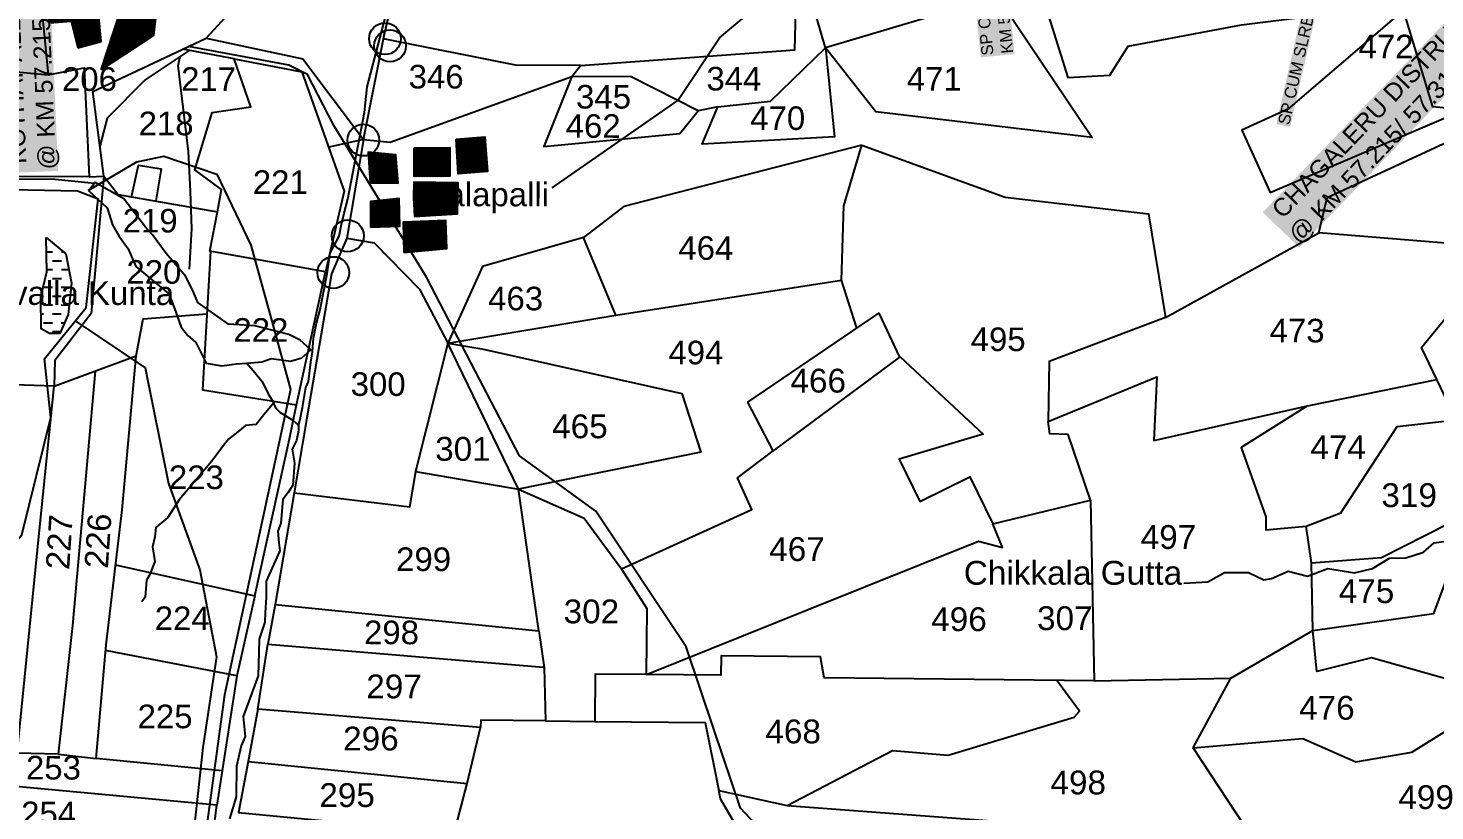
# Model space of a CAD drawing. Header units: inches. Extents: x 206739 to 240559, y 1587423 to 1599564.
# Drawn here: x 214933 to 216121, y 1589237 to 1589899 of the extents above; entities that cross this region are included whole.
import ezdxf

# ---------------------------------------------------------------- set-up
doc = ezdxf.new("R2010")
doc.units = ezdxf.units.IN
doc.header["$MEASUREMENT"] = 0
for name, color, linetype in [('BOUNDRY STONES', 240, 'Continuous'), ('PLOT NO', 7, 'Continuous'), ('PLOTS', 7, 'Continuous'), ('PLOTS NO', 7, 'Continuous'), ('ROADS', 1, 'Continuous'), ('STREAMS', 4, 'Continuous'), ('STRUCTURE', 5, 'Continuous'), ('VILLAGE', 7, 'Continuous')]:
    doc.layers.add(name, color=color, linetype=linetype)
doc.styles.get("Standard").update_dxf_attribs({"font": 'arial.ttf'})
pattern_1 = [(44.9113504, (200848.9613, 1586077.4245), (-0.660761946, 0.662809814), [])]

msp = doc.modelspace()

# ---------------------------------------------------------------- hatches: boundary and pattern name
at = {"layer": 'STREAMS'}
h = msp.add_hatch(dxfattribs=at)
h.set_pattern_fill('DASH', color=4, scale=59.898092, angle=-0.08864958)
h.set_pattern_definition([(359.91135, (200848.961, 1586077.4245), (7.498837, 7.475668), [7.4872615, -7.4872615])])
h.paths.add_polyline_path([(214947.88269, 1589721.45085), (214964.31671, 1589707.75188), (214969.08554, 1589682.98441), (214966.27128, 1589656.56561), (214959.22032, 1589640.31606), (214950.53056, 1589640.32951), (214943.51087, 1589644.40546), (214943.36771, 1589671.38316), (214948.20762, 1589692.44028)])
at = {"layer": 'VILLAGE'}
h = msp.add_hatch(dxfattribs=at)
h.set_pattern_fill('ANSI31', color=30, scale=7.487261, angle=-0.08864958)
h.set_pattern_definition(pattern_1)
h.paths.add_polyline_path([(214974.41714, 1589881.73479), (214994.21637, 1589887.08267), (214991.30731, 1589917.51262), (214985.24964, 1589929.49339), (214946.52204, 1589920.70495), (214950.53685, 1589903.0131), (214968.89186, 1589904.36144)])
h.paths.add_polyline_path([(214994.17933, 1589863.13993), (215010.05218, 1589911.52138), (215040.60692, 1589911.64764), (215038.49389, 1589892.39259)])
h = msp.add_hatch(dxfattribs=at)
h.set_pattern_fill('ANSI31', color=30, scale=7.487261, angle=-0.08864958)
h.set_pattern_definition(pattern_1)
h.paths.add_polyline_path([(215250.06774, 1589708.83453), (215286.2524, 1589712.09733), (215285.41536, 1589735.85419), (215249.37377, 1589734.58431)])
h.paths.add_polyline_path([(215294.07263, 1589804.56351), (215318.34131, 1589806.49984), (215320.66192, 1589777.41487), (215295.94, 1589775.44237)])
h.paths.add_polyline_path([(215258.79186, 1589797.28658), (215288.70077, 1589797.52223), (215288.89186, 1589773.26816), (215258.75173, 1589773.0307)])
h.paths.add_polyline_path([(215221.41765, 1589767.76916), (215245.28467, 1589767.41348), (215243.09614, 1589791.38396), (215219.82981, 1589793.73697)])
h.paths.add_polyline_path([(215221.87145, 1589730.38427), (215246.60651, 1589731.02333), (215245.99708, 1589754.61147), (215221.82022, 1589752.02248)])
edge = h.paths.add_edge_path()
edge.add_line((215258.85382, 1589739.21407), (215295.21162, 1589741.42857))
edge.add_line((215295.21162, 1589741.42857), (215295.77661, 1589767.62864))
edge.add_line((215295.77661, 1589767.62864), (215258.52247, 1589768.43201))
edge.add_line((215258.52247, 1589768.43201), (215258.00515, 1589755.45998))
edge.add_line((215258.00515, 1589755.45998), (215258.99415, 1589739.22262))

# ---------------------------------------------------------------- linework, layer by layer
at = {"layer": 'BOUNDRY STONES'}
for centre in [(215234.02886, 1589889.54861), (215238.33077, 1589883.53823), (215215.74808, 1589803.8664), (215202.60317, 1589722.94791), (215190.36901, 1589691.8862)]:
    msp.add_circle(centre, 13.43437, dxfattribs=at)
at = {"layer": 'PLOTS'}
for points in [[(215699.55318, 1590089.26902), (215705.05019, 1590049.28933), (215742.08593, 1590046.48996), (215741.66751, 1589997.81995), (215755.31172, 1589949.81363), (215748.41325, 1589924.4607), (215606.36111, 1589881.83662), (215597.12427, 1589912.61999), (215580.68713, 1589913.06673), (215555.40186, 1589973.77278), (215555.08691, 1589977.52359)], [(215215.82095, 1589804.39306), (215233.75259, 1589893.67797), (215271.49731, 1590054.73703)], [(214983.97986, 1589772.71461), (214795.90241, 1589773.08194), (214778.59678, 1589828.10577), (214765.09548, 1589884.40357), (214775.005, 1589980.66581), (214864.82683, 1589986.71696), (214891.52358, 1589996.43709), (214955.46701, 1589987.29288)], [(216147.5179, 1589809.81413), (216145.72269, 1589829.53794), (216119.47204, 1589832.08831), (216094.71332, 1589913.58007), (216007.24524, 1589907.64787), (216016.2414, 1589967.4121), (216160.59628, 1589998.83352)], [(215748.41325, 1589924.4607), (215757.4109, 1589916.17538), (215831.50532, 1589806.12967), (215648.88143, 1589827.69011), (215606.36111, 1589881.83662), (215613.82492, 1589806.74271), (215501.91532, 1589800.33734), (215515.27357, 1589832.05245), (215559.87851, 1589836.88378), (215606.36111, 1589881.83662)], [(215748.41325, 1589924.4607), (215790.44317, 1589922.6881), (215810.98254, 1589856.83025), (215846.46981, 1589858.62956), (215862.04703, 1589883.40613), (215957.62763, 1589901.33727), (216007.24524, 1589907.64787)], [(214945.05906, 1589904.80268), (214949.33085, 1589858.94264), (214979.86512, 1589865.04393), (214983.97986, 1589772.71461), (214996.48449, 1589773.27189), (214987.16791, 1589845.07301), (215053.02917, 1589876.01928), (215083.02695, 1589890.11435), (215099.49107, 1589908.16551)], [(215515.27357, 1589832.05245), (215498.62772, 1589828.57871), (215442.16655, 1589857.36824), (215391.96567, 1589857.67924), (215399.21841, 1589867.00206), (215580.19732, 1589880.25646), (215581.08877, 1589913.05581)], [(216094.71332, 1589913.58007), (215996.95718, 1589829.89989), (215958.08565, 1589812.27267), (215982.01911, 1589759.49461), (216145.72269, 1589829.53794)], [(214996.48449, 1589773.27189), (215008.59359, 1589757.96623), (215092.60807, 1589743.28553), (215095.87955, 1589762.00747), (215073.25023, 1589778.79877), (215087.88479, 1589827.2785), (215120.58766, 1589832.07814), (215106.5952, 1589872.51374), (215063.1924, 1589880.79468)], [(215083.02695, 1589890.11435), (215164.73812, 1589872.47822), (215215.82095, 1589804.39306), (215186.47606, 1589797.89335)], [(215399.21841, 1589867.00206), (215344.2434, 1589867.14666), (215232.91461, 1589889.50551)], [(215068.66338, 1589879.75086), (215031.26548, 1589854.8877), (214999.2712, 1589822.3311), (214993.17781, 1589798.75582)], [(215106.5952, 1589872.51374), (215163.86954, 1589861.58621), (215199.66922, 1589760.72223), (215183.72973, 1589692.50995), (215085.92622, 1589710.01995), (215092.60807, 1589743.28553)], [(214457.48195, 1589800.24399), (214521.70307, 1589789.18601), (214622.48592, 1589791.49265), (214729.01884, 1589811.78582), (214778.80488, 1589827.4441), (214886.59352, 1589865.0062), (214949.33085, 1589858.94264)], [(215215.82095, 1589804.39306), (215238.3698, 1589802.2055), (215391.96567, 1589857.67924), (215368.18718, 1589798.50439), (215483.15079, 1589809.49866), (215498.62772, 1589828.57871)], [(216139.15098, 1589567.25338), (216109.78891, 1589628.52341), (216150.96549, 1589678.97003), (216143.94456, 1589715.48657), (216022.96035, 1589725.48472), (216030.08702, 1589755.4654), (216147.5179, 1589809.81413), (216277.1658, 1589735.68768)], [(215215.82095, 1589804.39306), (215201.71282, 1589720.84217), (215224.89064, 1589716.92844), (215263.2012, 1589677.85331), (215287.23466, 1589632.21014), (215429.08765, 1589655.84611), (215401.80901, 1589721.60765), (215316.35337, 1589696.94897), (215287.23466, 1589632.21014), (215259.90944, 1589523.62925), (215346.70805, 1589508.76077), (215287.23466, 1589632.21014), (215316.00086, 1589627.3837), (215484.76327, 1589589.66091), (215500.83403, 1589540.05415), (215346.70805, 1589508.76077), (215402.45909, 1589484.30984), (215433.76314, 1589441.35591), (215544.06431, 1589491.46877), (215531.87649, 1589518.29483), (215561.96776, 1589541.14029), (215540.73568, 1589582.33549), (215651.3618, 1589657.5195), (215668.85587, 1589620.306), (215561.96776, 1589541.14029)], [(215632.57519, 1589644.7517), (215619.79311, 1589685.51736), (215621.76226, 1589748.19321), (215636.821, 1589799.49119), (215435.87978, 1589747.61634), (215401.80901, 1589721.60765)], [(215636.821, 1589799.49119), (215758.03437, 1589755.7599), (215879.08707, 1589741.4958), (215893.46106, 1589654.00368), (216022.96035, 1589725.48472)], [(215019.84281, 1589756.00054), (215025.65644, 1589782.62251), (215045.00862, 1589779.4555), (215040.28589, 1589752.42831)], [(214996.48449, 1589773.27189), (214985.90982, 1589657.31277), (214955.18589, 1589617.65735), (214954.38561, 1589595.70488), (215023.90317, 1589621.38013), (215029.82666, 1589652.76987), (215083.56833, 1589656.93486)], [(215201.71282, 1589720.84217), (215188.81334, 1589690.83885), (215167.73534, 1589567.29691), (215157.20947, 1589505.60296), (215254.94214, 1589493.96498), (215260.02033, 1589523.61026)], [(215086.6299, 1589709.89397), (215079.86048, 1589592.79631), (215159.28045, 1589580.16499), (215183.72973, 1589692.50995)], [(215429.08765, 1589655.84611), (215619.79311, 1589685.51736)], [(214954.38561, 1589595.70488), (214870.0133, 1589598.78066), (214874.99014, 1589624.16329), (214801.85632, 1589626.86921), (214802.69717, 1589649.59505), (214662.11937, 1589657.21107), (214530.26181, 1589671.71552), (214364.30286, 1589617.30192), (214326.2439, 1589617.6161), (214302.22896, 1589614.84521), (214202.51747, 1589584.60151), (214199.2352, 1589510.46634)], [(215893.46106, 1589654.00368), (215795.09126, 1589616.64752), (215794.30644, 1589566.03476), (215886.33493, 1589603.78036), (215883.67747, 1589549.99286), (216013.44835, 1589579.27271), (216122.77477, 1589601.42571)], [(214957.88796, 1589284.70827), (214990.13578, 1589281.09931), (214998.30584, 1589377.22089), (215011.86488, 1589491.32735), (215023.90317, 1589621.38013)], [(215669.29116, 1589620.62839), (215739.52425, 1589555.3073), (215668.41473, 1589534.17819), (215685.83717, 1589498.39788), (215728.2848, 1589519.06682), (215747.51837, 1589479.56699), (215830.11754, 1589499.35462), (215811.31305, 1589554.91865), (215795.72921, 1589555.65066), (215794.30644, 1589566.03476)], [(214989.14439, 1589608.5425), (214970.07883, 1589393.63943), (214957.88796, 1589284.70827), (214923.23559, 1589285.62611)], [(214861.82717, 1589291.81672), (214923.23559, 1589285.62611), (214942.2299, 1589474.04217), (214954.38561, 1589595.70488)], [(215006.33532, 1589444.79317), (215123.97328, 1589418.72225), (215153.38483, 1589551.43386), (215159.28045, 1589580.16499)], [(216013.44835, 1589579.27271), (215957.4431, 1589543.98154), (215978.41912, 1589485.43191), (215978.40211, 1589474.43976), (216012.30113, 1589477.43318)], [(216016.81911, 1589446.39631), (216012.30113, 1589477.43318), (216041.5412, 1589488.79591), (216089.14468, 1589561.85487), (216139.15098, 1589567.25338), (216158.407, 1589565.88687)], [(215157.20947, 1589505.60296), (215141.10391, 1589411.20537), (215364.14654, 1589388.92863), (215346.70805, 1589508.76077)], [(215830.11754, 1589499.35462), (215833.21733, 1589346.7363), (215948.73413, 1589349.08254), (216018.11813, 1589389.2692)], [(215455.0507, 1589352.10412), (215591.69329, 1589406.98477), (215735.58334, 1589464.77626), (215755.92098, 1589459.53589), (215747.51837, 1589479.56699)], [(216018.11813, 1589389.2692), (216016.81911, 1589446.39631), (216075.95617, 1589450.86803), (216131.95103, 1589479.38854)], [(215833.21733, 1589346.7363), (215605.16605, 1589349.15381), (215602.11724, 1589367.13416), (215518.03062, 1589367.74118), (215517.91446, 1589351.65031), (215455.0507, 1589352.10412), (215455.45112, 1589407.57318), (215433.76314, 1589441.35591)], [(216272.0118, 1589344.38138), (216218.29658, 1589323.46678), (216146.41331, 1589343.88426), (216067.62671, 1589366.26254), (216021.48901, 1589354.58354), (216018.11813, 1589389.2692), (216120.19114, 1589403.71351), (216134.68974, 1589442.19527)], [(215123.97328, 1589418.72225), (215108.94919, 1589350.93013), (214997.88677, 1589372.29054)], [(215141.10391, 1589411.20537), (215135.04083, 1589377.77577), (215368.00651, 1589358.18313)], [(215364.14654, 1589388.92863), (215368.62837, 1589358.13084), (215369.61593, 1589312.81191), (215411.20428, 1589312.32109)], [(215369.61593, 1589312.81191), (215314.92425, 1589313.45737), (215314.85242, 1589307.3711), (215126.62954, 1589322.77736), (215135.04083, 1589377.77577)], [(215108.94919, 1589350.93013), (215096.50234, 1589270.59496), (214990.13578, 1589281.09931)], [(215455.0507, 1589352.10412), (215411.49374, 1589352.41856), (215411.20428, 1589312.32109), (215504.68867, 1589311.64623), (215516.20578, 1589254.0974), (215573.93271, 1589241.23592), (215662.75516, 1589287.92979), (215709.9622, 1589283.85045), (215799.48009, 1589310.96784), (215816.26781, 1589316.0533), (215820.79587, 1589321.10532), (215801.66311, 1589347.0708)], [(215550.63066, 1589189.90811), (215602.31412, 1589180.02812), (215634.4833, 1589152.86742), (215699.87943, 1589100.1211), (215762.15824, 1589024.75658), (215702.95225, 1589127.2135), (215696.38673, 1589146.01851), (216016.29907, 1589140.76565), (216016.42337, 1589148.33551), (215968.31527, 1589211.81749), (215916.88749, 1589290.21386), (215948.73413, 1589349.08254)], [(215916.88749, 1589290.21386), (216009.46514, 1589297.91054), (216054.44962, 1589278.20767), (216101.53363, 1589286.50885), (216143.22304, 1589312.30524), (216146.41331, 1589343.88426)], [(215126.62954, 1589322.77736), (215118.40524, 1589278.67865), (215303.56608, 1589259.93251), (215314.85242, 1589307.3711)], [(215096.50234, 1589270.59496), (215092.01089, 1589241.606), (214909.96731, 1589258.43116), (214777.43804, 1589272.77256), (214781.71531, 1589302.35787)], [(215118.40524, 1589278.67865), (215110.36238, 1589235.55282), (215292.43991, 1589217.89727), (215303.56608, 1589259.93251)], [(214777.43804, 1589272.77256), (214770.25583, 1589223.09429), (215086.39439, 1589197.68892), (215092.01089, 1589241.606)], [(215261.59947, 1589100.04564), (215425.63208, 1589097.84502), (215528.39904, 1589096.81319), (215550.63066, 1589189.90811), (215517.60457, 1589247.10789), (215516.20578, 1589254.0974)], [(215573.93271, 1589241.23592), (215968.31527, 1589211.81749)]]:
    msp.add_lwpolyline(points, dxfattribs=at)
at = {"layer": 'ROADS'}
for points in [[(215375.37472, 1589763.62118), (215481.36923, 1589837.37881), (215516.6401, 1589890.21962), (215549.75661, 1589917.82537), (215607.15323, 1589933.25138), (215679.37525, 1589933.13963), (215712.50951, 1589972.21278), (215734.85547, 1589987.84359), (215738.00775, 1590074.11384), (215731.14427, 1590145.91042), (215744.95671, 1590203.35603)], [(215753.06371, 1588881.4254), (215785.65915, 1588942.01815), (215809.8689, 1588948.42995), (215815.84274, 1588956.24118), (215787.38711, 1589009.03237), (215745.53521, 1589069.9623), (215631.11229, 1589168.26361), (215567.44146, 1589203.83322), (215534.42289, 1589238.95231), (215512.27059, 1589304.89725), (215488.52537, 1589375.58412), (215412.10386, 1589490.19836), (215347.64378, 1589537.05548), (215310.56741, 1589608.25914), (215268.98944, 1589688.10795), (215190.86651, 1589816.09726), (215168.5428, 1589859.36464), (215152.85451, 1589867.23434), (215068.02806, 1589883.06682)], [(214983.25011, 1589761.3095), (215024.38067, 1589785.53658), (215047.22326, 1589790.30571), (215092.06847, 1589775.02222), (215120.81998, 1589714.92234), (215138.34793, 1589650.8361), (215154.14149, 1589593.09118), (215127.66349, 1589470.10997), (215098.56157, 1589334.94153), (215079.78332, 1589198.2202), (215058.9915, 1589122.18148), (215020.13345, 1588980.07192), (215006.55476, 1588905.83783), (215009.30404, 1588804.81694), (215011.2154, 1588734.58492), (215017.43901, 1588700.1858), (215036.63252, 1588676.93465), (215043.81509, 1588658.50656), (215034.09509, 1588589.03805), (215036.80031, 1588524.97474), (215049.12993, 1588460.30156), (215071.53165, 1588439.04739), (215137.17355, 1588400.91069), (215215.22585, 1588314.03495)], [(214264.6708, 1588612.25255), (214330.04025, 1588725.65387), (214382.5276, 1588856.1148), (214432.05486, 1588903.86689), (214507.57867, 1588999.0089), (214546.4395, 1589084.48001), (214588.73875, 1589100.35744), (214625.20367, 1589161.45405), (214678.72094, 1589210.39564), (214786.37005, 1589308.84085), (214878.53468, 1589414.39272), (214927.18387, 1589470.10838), (214951.74153, 1589569.24112), (214946.29226, 1589618.98077), (214981.45521, 1589662.37074), (214991.63995, 1589753.79914), (214974.11902, 1589760.81679), (214792.16555, 1589764.24485), (214604.56208, 1589706.08538), (214505.49366, 1589682.81976), (214447.64488, 1589664.37242)], [(214972.2228, 1589650.97824), (215031.2697, 1589611.32128), (215051.15178, 1589513.43506), (215077.47972, 1589440.5271), (215091.8007, 1589366.96748), (215080.0646, 1589290.51512), (215067.8688, 1589176.21089), (215105.797, 1589092.0746), (215171.7641, 1589005.0923), (215228.55029, 1588918.25624), (215323.91085, 1588801.48084)]]:
    msp.add_lwpolyline(points, dxfattribs=at)
at = {"layer": 'STREAMS'}
for points in [[(215160.86532, 1589562.40385), (215162.51373, 1589569.49248), (215164.34598, 1589577.85358), (215167.28549, 1589594.81689), (215169.29428, 1589599.72306), (215171.50285, 1589616.0839), (215172.79014, 1589624.99131), (215173.71761, 1589636.44486), (215176.10215, 1589648.9871), (215179.39503, 1589660.61887), (215185.08376, 1589690.72019), (215187.83983, 1589708.17114), (215195.32166, 1589722.70552), (215197.1569, 1589732.88491), (215199.5361, 1589741.97243), (215202.64766, 1589753.96808), (215216.65077, 1589827.26976), (215219.01814, 1589848.84118), (215240.41375, 1589930.93761)], [(214922.20579, 1589770.92316), (214952.57865, 1589771.16259), (214988.51964, 1589767.38369), (214983.91493, 1589761.11317), (214999.36497, 1589746.48511), (215003.92732, 1589732.16024), (215009.07087, 1589722.98893), (215017.07634, 1589711.80866), (215023.64363, 1589696.90799), (215051.40611, 1589673.78981), (215055.9729, 1589662.32851), (215061.67779, 1589645.71108), (215067.3973, 1589638.54333), (215074.26528, 1589632.80554), (215082.91106, 1589615.29161), (215096.08799, 1589612.98034), (215108.69808, 1589614.67901), (215117.29494, 1589615.23841), (215129.90397, 1589616.3643), (215138.21785, 1589619.21501), (215154.26017, 1589616.89931), (215163.72013, 1589619.74826), (215171.46699, 1589626.60882), (215162.31039, 1589634.64094), (215152.86239, 1589639.52367), (215123.93383, 1589646.72725), (215101.87307, 1589648.19322), (215075.82717, 1589666.5603), (215071.5447, 1589676.58933), (215065.54646, 1589688.91197), (215049.20674, 1589708.00267), (215037.48324, 1589723.77045), (215031.76284, 1589730.36542), (215013.46159, 1589754.16133), (214988.55513, 1589768.23133)], [(215117.03577, 1589615.43238), (215122.77368, 1589609.11613), (215130.31019, 1589599.75615), (215135.25292, 1589589.38647), (215140.08736, 1589581.83278), (215131.73162, 1589571.59633), (215125.06966, 1589563.38459), (215116.27778, 1589562.6098), (215110.97462, 1589558.45069), (215101.94698, 1589550.91836), (215097.65611, 1589545.63142), (215087.67364, 1589532.42668), (215060.21623, 1589499.67342), (215050.63711, 1589484.91214), (215040.34618, 1589476.27862), (215039.43281, 1589468.53156), (215037.61631, 1589459.88493), (215039.58075, 1589447.62857), (215035.23639, 1589436.64328), (215032.52418, 1589431.7822), (215031.38812, 1589417.55392), (215028.49675, 1589413.41388)], [(215139.4709, 1589582.07223), (215141.49216, 1589577.43557), (215145.54318, 1589573.66459), (215156.25443, 1589566.98732), (215160.88445, 1589562.92583), (215160.87729, 1589558.29239), (215159.12577, 1589549.89686), (215155.63735, 1589542.66235), (215157.64722, 1589530.78588), (215156.16975, 1589512.25411), (215152.10305, 1589505.88931), (215147.74752, 1589500.10418), (215145.97808, 1589480.12491), (215143.35928, 1589473.17866), (215144.21339, 1589463.33114), (215145.07244, 1589456.66912), (215133.71031, 1589430.98915), (215133.6888, 1589417.08866), (215132.79992, 1589404.34786), (215132.49747, 1589396.23968), (215127.83922, 1589382.05677), (215127.53247, 1589371.05262), (215126.92193, 1589351.07156), (215121.6845, 1589337.17914), (215114.11862, 1589316.62964), (215115.83089, 1589299.54088), (215112.63129, 1589291.7268), (215108.54801, 1589274.64701), (215108.19302, 1589248.68219), (215102.6587, 1589230.1567)], [(215908.93609, 1589429.16397), (215929.38344, 1589430.35222), (215943.43308, 1589438.25967), (215963.57351, 1589438.2285), (215976.68582, 1589432.10886), (215983.09598, 1589433.31883), (215997.14261, 1589439.39645), (216013.61467, 1589435.10144), (216030.71377, 1589441.78428), (216053.28984, 1589438.08969), (216068.55334, 1589441.72574), (216082.90942, 1589450.54771), (216096.64206, 1589450.83143), (216111.60195, 1589455.38286), (216120.46378, 1589463.29834), (216136.33563, 1589465.71356)]]:
    msp.add_lwpolyline(points, dxfattribs=at)
at = {"layer": 'STREAMS', "color": 4}
for points in [[(215068.74538, 1589694.85153), (215070.95327, 1589728.83478), (215069.5657, 1589760.66949), (215068.09719, 1589794.36123), (215059.37165, 1589867.03557), (215060.91262, 1589874.59794)], [(214947.88269, 1589721.45085), (214964.31671, 1589707.75188), (214969.08554, 1589682.98441), (214966.27128, 1589656.56561), (214959.22032, 1589640.31606), (214950.53056, 1589640.32951), (214943.51087, 1589644.40546), (214943.36771, 1589671.38316), (214948.20762, 1589692.44028), (214947.88269, 1589721.45085)]]:
    msp.add_lwpolyline(points, dxfattribs=at)
at = {"layer": 'VILLAGE', "color": 30}
for points in [[(214974.41714, 1589881.73479), (214994.21637, 1589887.08267), (214991.30731, 1589917.51262), (214985.24964, 1589929.49339), (214946.52204, 1589920.70495), (214950.53685, 1589903.0131), (214968.89186, 1589904.36144), (214974.41714, 1589881.73479)], [(214994.17933, 1589863.13993), (215010.05218, 1589911.52138), (215040.60692, 1589911.64764), (215038.49389, 1589892.39259), (214994.17933, 1589863.13993)], [(215294.07263, 1589804.56351), (215318.34131, 1589806.49984), (215320.66192, 1589777.41487), (215295.94, 1589775.44237), (215294.07263, 1589804.56351)], [(215221.41765, 1589767.76916), (215245.28467, 1589767.41348), (215243.09614, 1589791.38396), (215219.82981, 1589793.73697), (215221.41765, 1589767.76916)], [(215258.79186, 1589797.28658), (215288.70077, 1589797.52223), (215288.89186, 1589773.26816), (215258.75173, 1589773.0307), (215258.79186, 1589797.28658)], [(215258.85382, 1589739.21407), (215295.21162, 1589741.42857), (215295.77661, 1589767.62864), (215258.52247, 1589768.43201), (215258.00515, 1589755.45998), (215258.99415, 1589739.22262)], [(215221.87145, 1589730.38427), (215246.60651, 1589731.02333), (215245.99708, 1589754.61147), (215221.82022, 1589752.02248), (215221.87145, 1589730.38427)], [(215250.06774, 1589708.83453), (215286.2524, 1589712.09733), (215285.41536, 1589735.85419), (215249.37377, 1589734.58431), (215250.06774, 1589708.83453)]]:
    msp.add_lwpolyline(points, dxfattribs=at)

# ---------------------------------------------------------------- texts
at = {"layer": 'PLOT NO'}
for s, p in [('466', (215576.61703, 1589590.43483)), ('465', (215375.27592, 1589551.82243)), ('301', (215276.41895, 1589532.76478)), ('474', (216015.9115, 1589534.1426)), ('319', (216075.9399, 1589493.64774)), ('497', (215872.55637, 1589458.21709)), ('467', (215558.68565, 1589448.02433)), ('Chikkala Gutta', (215723.09983, 1589427.98)), ('475', (216039.91215, 1589412.50489)), ('302', (215384.96086, 1589395.34667)), ('496', (215695.54197, 1589388.75743)), ('307', (215784.95874, 1589389.61535)), ('297', (215218.24026, 1589331.90768)), ('476', (216006.42775, 1589313.86151)), ('468', (215555.44246, 1589293.86935)), ('296', (215198.67115, 1589287.86149)), ('498', (215796.30754, 1589250.73323)), ('295', (215178.55751, 1589240.06574)), ('499', (216090.25757, 1589238.31899))]:
    msp.add_text(s, height=20.139367, dxfattribs=at).set_placement(p)
at = {"layer": 'PLOTS NO'}
for s, height, rotation, p in [('472', 19.931761, 359.91135042, (216056.58862, 1589873.0706)), ('206', 19.931761, 359.91135042, (214961.09484, 1589845.50131)), ('217', 19.931761, 359.91135042, (215061.77142, 1589845.53901)), ('346', 19.931761, 359.91135042, (215254.02567, 1589847.54197)), ('344', 19.931761, 359.91135042, (215505.61329, 1589845.84277)), ('471', 19.931761, 359.91135042, (215674.89421, 1589845.73566)), ('345', 19.931761, 359.91135042, (215395.44702, 1589830.56579)), ('218', 19.931761, 359.91135042, (215025.8615, 1589808.01461)), ('462', 19.931761, 359.91135042, (215386.68377, 1589805.84455)), ('470', 19.931761, 359.91135042, (215542.64004, 1589812.49229)), ('221', 19.931761, 359.91135042, (215122.36881, 1589758.40677)), ('Malapalli', 19.931761, 359.91135042, (215262.75505, 1589748.06461)), ('219', 19.931761, 359.91135042, (215012.38365, 1589725.82859)), ('464', 19.931761, 359.91135042, (215481.89999, 1589702.68625)), ('220', 19.931761, 359.91135042, (215015.53399, 1589682.46729)), ('Pashavalla Kunta', 19.9317612, 359.91135042, (214839.15861, 1589664.72625)), ('463', 19.931761, 359.91135042, (215321.15558, 1589660.01373)), ('222', 19.931761, 359.91135042, (215105.91475, 1589633.42296)), ('495', 19.931761, 359.91135042, (215728.89798, 1589625.55362)), ('473', 19.931761, 359.91135042, (215981.50043, 1589632.91331)), ('494', 19.931761, 359.91135042, (215473.5334, 1589614.35305)), ('300', 19.931761, 359.91135042, (215205.02783, 1589587.64088)), ('223', 19.931761, 359.91135042, (215051.41799, 1589508.88115)), ('227', 19.931761, 86.1353467, (214967.17653, 1589440.21061)), ('226', 19.931761, 86.1353467, (214999.90215, 1589441.22814)), ('299', 19.931761, 359.91135042, (215243.45051, 1589439.61464)), ('224', 19.931761, 359.91135042, (215039.46765, 1589389.69871)), ('298', 19.931761, 359.91135042, (215216.31109, 1589377.74028)), ('225', 19.931761, 359.91135042, (215024.97659, 1589306.71906)), ('253', 19.931761, 359.91135042, (214930.6642, 1589263.34472)), ('254', 19.931761, 359.91135042, (214926.58567, 1589224.69662))]:
    msp.add_text(s, height=height, rotation=rotation, dxfattribs=at).set_placement(p)
at = {"layer": 'STRUCTURE', "color": 5, "attachment_point": 1, "bg_fill": 1, "box_fill_scale": 1.1, "bg_fill_color": 7, "bg_fill_true_color": 16777215, "bg_fill_transparency": 0}
for s, insert, char_height, width, rotation in [(' KOTHAPALLI DISTRUBUTORY-2 \\P@ KM 57.215/ 57.315', (214916.38005, 1589777.52187), 15, 339.407845, 92.51676838), ('SP CUM SLRB @ KM58.404/58.504', (215988.31592, 1589818.22935), 10, 226.3687585, 77.18241518), ('SP CUM SLB @ \\PKM 58.062/58.190', (215738.29247, 1589874.89219, 27), 10, 113.6061392, 95.6154694), (' CHAGALERU DISTRUBUTORY \\P@ KM 57.215/ 57.315', (215977.77924, 1589742.8568), 15, 339.407845, 46.16468246)]:
    msp.add_mtext(s, dxfattribs=dict(at, insert=insert, char_height=char_height, width=width, rotation=rotation))

doc.saveas('drawing.dxf')
